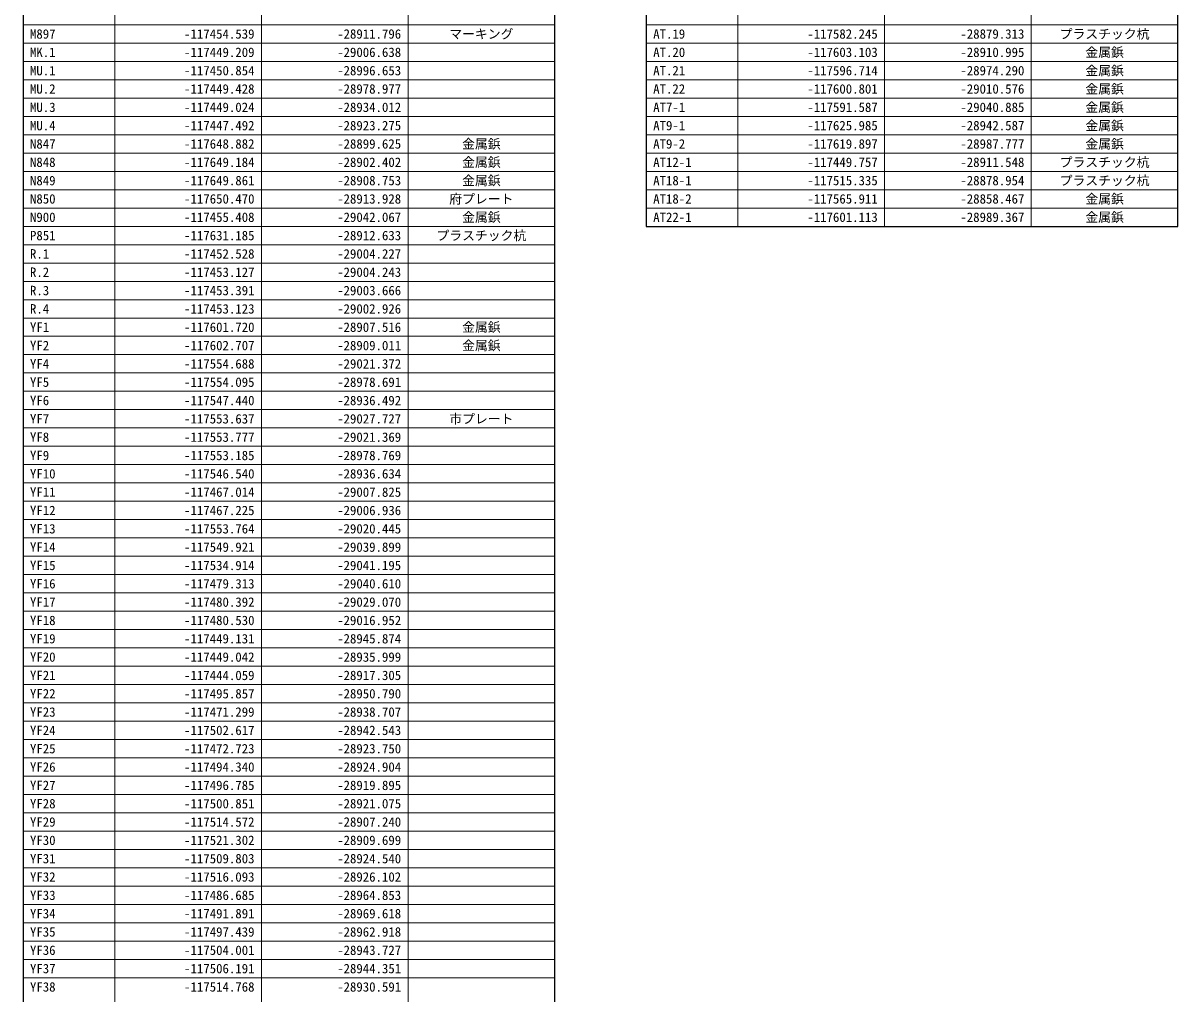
# Model space of a CAD drawing. Units: millimetres on the paper, enlarged 250 times. Extents: x -29071210 to -28860960, y -117775216 to -117329466.
# Drawn here: x -29019299 to -28956299, y -117722448 to -117669473 of the extents above; entities that cross this region are included whole.
import ezdxf
from ezdxf.enums import TextEntityAlignment as Align

# ---------------------------------------------------------------- set-up
doc = ezdxf.new("R2010")
doc.units = ezdxf.units.MM
doc.header["$LTSCALE"] = 250
doc.layers.add('S-SUV-HTXT', color=7, linetype='Continuous', lineweight=13)
doc.styles.add('ＭＳ ゴシック', font='')
doc.styles.get('ＭＳ ゴシック').set_extended_font_data('MS Gothic')

msp = doc.modelspace()

# ---------------------------------------------------------------- linework, layer by layer
at = {"layer": 'S-SUV-HTXT', "lineweight": 25}
for p, q in [((-29019298.8, -117648565.9), (-29019298.8, -117760565.9)), ((-28990298.8, -117760565.9), (-28990298.8, -117648565.9)), ((-28985298.8, -117648565.9), (-28985298.8, -117680565.9)), ((-28956298.8, -117680565.9), (-28956298.8, -117648565.9)), ((-28985298.8, -117680565.9), (-28956298.8, -117680565.9))]:
    msp.add_line(p, q, dxfattribs=at)
at = {"layer": 'S-SUV-HTXT'}
for p, q in [((-29014298.8, -117648565.9), (-29014298.8, -117760565.9)), ((-29006298.8, -117648565.9), (-29006298.8, -117760565.9)), ((-28998298.8, -117648565.9), (-28998298.8, -117760565.9)), ((-28980298.8, -117648565.9), (-28980298.8, -117680565.9)), ((-28972298.8, -117648565.9), (-28972298.8, -117680565.9)), ((-28964298.8, -117648565.9), (-28964298.8, -117680565.9)), ((-29019298.8, -117669565.9), (-28990298.8, -117669565.9)), ((-28985298.8, -117669565.9), (-28956298.8, -117669565.9)), ((-29019298.8, -117670565.9), (-28990298.8, -117670565.9)), ((-28985298.8, -117670565.9), (-28956298.8, -117670565.9)), ((-29019298.8, -117671565.9), (-28990298.8, -117671565.9)), ((-28985298.8, -117671565.9), (-28956298.8, -117671565.9)), ((-29019298.8, -117672565.9), (-28990298.8, -117672565.9)), ((-28985298.8, -117672565.9), (-28956298.8, -117672565.9)), ((-29019298.8, -117673565.9), (-28990298.8, -117673565.9)), ((-28985298.8, -117673565.9), (-28956298.8, -117673565.9)), ((-29019298.8, -117674565.9), (-28990298.8, -117674565.9)), ((-28985298.8, -117674565.9), (-28956298.8, -117674565.9)), ((-29019298.8, -117675565.9), (-28990298.8, -117675565.9)), ((-28985298.8, -117675565.9), (-28956298.8, -117675565.9)), ((-29019298.8, -117676565.9), (-28990298.8, -117676565.9)), ((-28985298.8, -117676565.9), (-28956298.8, -117676565.9)), ((-29019298.8, -117677565.9), (-28990298.8, -117677565.9)), ((-28985298.8, -117677565.9), (-28956298.8, -117677565.9)), ((-29019298.8, -117678565.9), (-28990298.8, -117678565.9)), ((-28985298.8, -117678565.9), (-28956298.8, -117678565.9)), ((-29019298.8, -117679565.9), (-28990298.8, -117679565.9)), ((-28985298.8, -117679565.9), (-28956298.8, -117679565.9)), ((-29019298.8, -117680565.9), (-28990298.8, -117680565.9)), ((-29019298.8, -117681565.9), (-28990298.8, -117681565.9)), ((-29019298.8, -117682565.9), (-28990298.8, -117682565.9)), ((-29019298.8, -117683565.9), (-28990298.8, -117683565.9)), ((-29019298.8, -117684565.9), (-28990298.8, -117684565.9)), ((-29019298.8, -117685565.9), (-28990298.8, -117685565.9)), ((-29019298.8, -117686565.9), (-28990298.8, -117686565.9)), ((-29019298.8, -117687565.9), (-28990298.8, -117687565.9)), ((-29019298.8, -117688565.9), (-28990298.8, -117688565.9)), ((-29019298.8, -117689565.9), (-28990298.8, -117689565.9)), ((-29019298.8, -117690565.9), (-28990298.8, -117690565.9)), ((-29019298.8, -117691565.9), (-28990298.8, -117691565.9)), ((-29019298.8, -117692565.9), (-28990298.8, -117692565.9)), ((-29019298.8, -117693565.9), (-28990298.8, -117693565.9)), ((-29019298.8, -117694565.9), (-28990298.8, -117694565.9)), ((-29019298.8, -117695565.9), (-28990298.8, -117695565.9)), ((-29019298.8, -117696565.9), (-28990298.8, -117696565.9)), ((-29019298.8, -117697565.9), (-28990298.8, -117697565.9)), ((-29019298.8, -117698565.9), (-28990298.8, -117698565.9)), ((-29019298.8, -117699565.9), (-28990298.8, -117699565.9)), ((-29019298.8, -117700565.9), (-28990298.8, -117700565.9)), ((-29019298.8, -117701565.9), (-28990298.8, -117701565.9)), ((-29019298.8, -117702565.9), (-28990298.8, -117702565.9)), ((-29019298.8, -117703565.9), (-28990298.8, -117703565.9)), ((-29019298.8, -117704565.9), (-28990298.8, -117704565.9)), ((-29019298.8, -117705565.9), (-28990298.8, -117705565.9)), ((-29019298.8, -117706565.9), (-28990298.8, -117706565.9)), ((-29019298.8, -117707565.9), (-28990298.8, -117707565.9)), ((-29019298.8, -117708565.9), (-28990298.8, -117708565.9)), ((-29019298.8, -117709565.9), (-28990298.8, -117709565.9)), ((-29019298.8, -117710565.9), (-28990298.8, -117710565.9)), ((-29019298.8, -117711565.9), (-28990298.8, -117711565.9)), ((-29019298.8, -117712565.9), (-28990298.8, -117712565.9)), ((-29019298.8, -117713565.9), (-28990298.8, -117713565.9)), ((-29019298.8, -117714565.9), (-28990298.8, -117714565.9)), ((-29019298.8, -117715565.9), (-28990298.8, -117715565.9)), ((-29019298.8, -117716565.9), (-28990298.8, -117716565.9)), ((-29019298.8, -117717565.9), (-28990298.8, -117717565.9)), ((-29019298.8, -117718565.9), (-28990298.8, -117718565.9)), ((-29019298.8, -117719565.9), (-28990298.8, -117719565.9)), ((-29019298.8, -117720565.9), (-28990298.8, -117720565.9)), ((-29019298.8, -117721565.9), (-28990298.8, -117721565.9))]:
    msp.add_line(p, q, dxfattribs=at)

# ---------------------------------------------------------------- texts
at = {"layer": 'S-SUV-HTXT', "style": 'ＭＳ ゴシック'}
for s, p in [('M897', (-29018923.8, -117670065.9)), ('AT.19', (-28984923.8, -117670065.9)), ('MK.1', (-29018923.8, -117671065.9)), ('AT.20', (-28984923.8, -117671065.9)), ('MU.1', (-29018923.8, -117672065.9)), ('AT.21', (-28984923.8, -117672065.9)), ('MU.2', (-29018923.8, -117673065.9)), ('AT.22', (-28984923.8, -117673065.9)), ('MU.3', (-29018923.8, -117674065.9)), ('AT7-1', (-28984923.8, -117674065.9)), ('MU.4', (-29018923.8, -117675065.9)), ('AT9-1', (-28984923.8, -117675065.9)), ('N847', (-29018923.8, -117676065.9)), ('AT9-2', (-28984923.8, -117676065.9)), ('N848', (-29018923.8, -117677065.9)), ('AT12-1', (-28984923.8, -117677065.9)), ('N849', (-29018923.8, -117678065.9)), ('AT18-1', (-28984923.8, -117678065.9)), ('N850', (-29018923.8, -117679065.9)), ('AT18-2', (-28984923.8, -117679065.9)), ('N900', (-29018923.8, -117680065.9)), ('AT22-1', (-28984923.8, -117680065.9)), ('P851', (-29018923.8, -117681065.9)), ('R.1', (-29018923.8, -117682065.9)), ('R.2', (-29018923.8, -117683065.9)), ('R.3', (-29018923.8, -117684065.9)), ('R.4', (-29018923.8, -117685065.9)), ('YF1', (-29018923.8, -117686065.9)), ('YF2', (-29018923.8, -117687065.9)), ('YF4', (-29018923.8, -117688065.9)), ('YF5', (-29018923.8, -117689065.9)), ('YF6', (-29018923.8, -117690065.9)), ('YF7', (-29018923.8, -117691065.9)), ('YF8', (-29018923.8, -117692065.9)), ('YF9', (-29018923.8, -117693065.9)), ('YF10', (-29018923.8, -117694065.9)), ('YF11', (-29018923.8, -117695065.9)), ('YF12', (-29018923.8, -117696065.9)), ('YF13', (-29018923.8, -117697065.9)), ('YF14', (-29018923.8, -117698065.9)), ('YF15', (-29018923.8, -117699065.9)), ('YF16', (-29018923.8, -117700065.9)), ('YF17', (-29018923.8, -117701065.9)), ('YF18', (-29018923.8, -117702065.9)), ('YF19', (-29018923.8, -117703065.9)), ('YF20', (-29018923.8, -117704065.9)), ('YF21', (-29018923.8, -117705065.9)), ('YF22', (-29018923.8, -117706065.9)), ('YF23', (-29018923.8, -117707065.9)), ('YF24', (-29018923.8, -117708065.9)), ('YF25', (-29018923.8, -117709065.9)), ('YF26', (-29018923.8, -117710065.9)), ('YF27', (-29018923.8, -117711065.9)), ('YF28', (-29018923.8, -117712065.9)), ('YF29', (-29018923.8, -117713065.9)), ('YF30', (-29018923.8, -117714065.9)), ('YF31', (-29018923.8, -117715065.9)), ('YF32', (-29018923.8, -117716065.9)), ('YF33', (-29018923.8, -117717065.9)), ('YF34', (-29018923.8, -117718065.9)), ('YF35', (-29018923.8, -117719065.9)), ('YF36', (-29018923.8, -117720065.9)), ('YF37', (-29018923.8, -117721065.9)), ('YF38', (-29018923.8, -117722065.9))]:
    msp.add_text(s, height=513.2, dxfattribs=at).set_placement(p, align=Align.MIDDLE_LEFT)
for s, p in [('-117454.539', (-29006673.8, -117670065.9)), ('-28911.796', (-28998673.8, -117670065.9)), ('-117582.245', (-28972673.8, -117670065.9)), ('-28879.313', (-28964673.8, -117670065.9)), ('-117449.209', (-29006673.8, -117671065.9)), ('-29006.638', (-28998673.8, -117671065.9)), ('-117603.103', (-28972673.8, -117671065.9)), ('-28910.995', (-28964673.8, -117671065.9)), ('-117450.854', (-29006673.8, -117672065.9)), ('-28996.653', (-28998673.8, -117672065.9)), ('-117596.714', (-28972673.8, -117672065.9)), ('-28974.290', (-28964673.8, -117672065.9)), ('-117449.428', (-29006673.8, -117673065.9)), ('-28978.977', (-28998673.8, -117673065.9)), ('-117600.801', (-28972673.8, -117673065.9)), ('-29010.576', (-28964673.8, -117673065.9)), ('-117449.024', (-29006673.8, -117674065.9)), ('-28934.012', (-28998673.8, -117674065.9)), ('-117591.587', (-28972673.8, -117674065.9)), ('-29040.885', (-28964673.8, -117674065.9)), ('-117447.492', (-29006673.8, -117675065.9)), ('-28923.275', (-28998673.8, -117675065.9)), ('-117625.985', (-28972673.8, -117675065.9)), ('-28942.587', (-28964673.8, -117675065.9)), ('-117648.882', (-29006673.8, -117676065.9)), ('-28899.625', (-28998673.8, -117676065.9)), ('-117619.897', (-28972673.8, -117676065.9)), ('-28987.777', (-28964673.8, -117676065.9)), ('-117649.184', (-29006673.8, -117677065.9)), ('-28902.402', (-28998673.8, -117677065.9)), ('-117449.757', (-28972673.8, -117677065.9)), ('-28911.548', (-28964673.8, -117677065.9)), ('-117649.861', (-29006673.8, -117678065.9)), ('-28908.753', (-28998673.8, -117678065.9)), ('-117515.335', (-28972673.8, -117678065.9)), ('-28878.954', (-28964673.8, -117678065.9)), ('-117650.470', (-29006673.8, -117679065.9)), ('-28913.928', (-28998673.8, -117679065.9)), ('-117565.911', (-28972673.8, -117679065.9)), ('-28858.467', (-28964673.8, -117679065.9)), ('-117455.408', (-29006673.8, -117680065.9)), ('-29042.067', (-28998673.8, -117680065.9)), ('-117601.113', (-28972673.8, -117680065.9)), ('-28989.367', (-28964673.8, -117680065.9)), ('-117631.185', (-29006673.8, -117681065.9)), ('-28912.633', (-28998673.8, -117681065.9)), ('-117452.528', (-29006673.8, -117682065.9)), ('-29004.227', (-28998673.8, -117682065.9)), ('-117453.127', (-29006673.8, -117683065.9)), ('-29004.243', (-28998673.8, -117683065.9)), ('-117453.391', (-29006673.8, -117684065.9)), ('-29003.666', (-28998673.8, -117684065.9)), ('-117453.123', (-29006673.8, -117685065.9)), ('-29002.926', (-28998673.8, -117685065.9)), ('-117601.720', (-29006673.8, -117686065.9)), ('-28907.516', (-28998673.8, -117686065.9)), ('-117602.707', (-29006673.8, -117687065.9)), ('-28909.011', (-28998673.8, -117687065.9)), ('-117554.688', (-29006673.8, -117688065.9)), ('-29021.372', (-28998673.8, -117688065.9)), ('-117554.095', (-29006673.8, -117689065.9)), ('-28978.691', (-28998673.8, -117689065.9)), ('-117547.440', (-29006673.8, -117690065.9)), ('-28936.492', (-28998673.8, -117690065.9)), ('-117553.637', (-29006673.8, -117691065.9)), ('-29027.727', (-28998673.8, -117691065.9)), ('-117553.777', (-29006673.8, -117692065.9)), ('-29021.369', (-28998673.8, -117692065.9)), ('-117553.185', (-29006673.8, -117693065.9)), ('-28978.769', (-28998673.8, -117693065.9)), ('-117546.540', (-29006673.8, -117694065.9)), ('-28936.634', (-28998673.8, -117694065.9)), ('-117467.014', (-29006673.8, -117695065.9)), ('-29007.825', (-28998673.8, -117695065.9)), ('-117467.225', (-29006673.8, -117696065.9)), ('-29006.936', (-28998673.8, -117696065.9)), ('-117553.764', (-29006673.8, -117697065.9)), ('-29020.445', (-28998673.8, -117697065.9)), ('-117549.921', (-29006673.8, -117698065.9)), ('-29039.899', (-28998673.8, -117698065.9)), ('-117534.914', (-29006673.8, -117699065.9)), ('-29041.195', (-28998673.8, -117699065.9)), ('-117479.313', (-29006673.8, -117700065.9)), ('-29040.610', (-28998673.8, -117700065.9)), ('-117480.392', (-29006673.8, -117701065.9)), ('-29029.070', (-28998673.8, -117701065.9)), ('-117480.530', (-29006673.8, -117702065.9)), ('-29016.952', (-28998673.8, -117702065.9)), ('-117449.131', (-29006673.8, -117703065.9)), ('-28945.874', (-28998673.8, -117703065.9)), ('-117449.042', (-29006673.8, -117704065.9)), ('-28935.999', (-28998673.8, -117704065.9)), ('-117444.059', (-29006673.8, -117705065.9)), ('-28917.305', (-28998673.8, -117705065.9)), ('-117495.857', (-29006673.8, -117706065.9)), ('-28950.790', (-28998673.8, -117706065.9)), ('-117471.299', (-29006673.8, -117707065.9)), ('-28938.707', (-28998673.8, -117707065.9)), ('-117502.617', (-29006673.8, -117708065.9)), ('-28942.543', (-28998673.8, -117708065.9)), ('-117472.723', (-29006673.8, -117709065.9)), ('-28923.750', (-28998673.8, -117709065.9)), ('-117494.340', (-29006673.8, -117710065.9)), ('-28924.904', (-28998673.8, -117710065.9)), ('-117496.785', (-29006673.8, -117711065.9)), ('-28919.895', (-28998673.8, -117711065.9)), ('-117500.851', (-29006673.8, -117712065.9)), ('-28921.075', (-28998673.8, -117712065.9)), ('-117514.572', (-29006673.8, -117713065.9)), ('-28907.240', (-28998673.8, -117713065.9)), ('-117521.302', (-29006673.8, -117714065.9)), ('-28909.699', (-28998673.8, -117714065.9)), ('-117509.803', (-29006673.8, -117715065.9)), ('-28924.540', (-28998673.8, -117715065.9)), ('-117516.093', (-29006673.8, -117716065.9)), ('-28926.102', (-28998673.8, -117716065.9)), ('-117486.685', (-29006673.8, -117717065.9)), ('-28964.853', (-28998673.8, -117717065.9)), ('-117491.891', (-29006673.8, -117718065.9)), ('-28969.618', (-28998673.8, -117718065.9)), ('-117497.439', (-29006673.8, -117719065.9)), ('-28962.918', (-28998673.8, -117719065.9)), ('-117504.001', (-29006673.8, -117720065.9)), ('-28943.727', (-28998673.8, -117720065.9)), ('-117506.191', (-29006673.8, -117721065.9)), ('-28944.351', (-28998673.8, -117721065.9)), ('-117514.768', (-29006673.8, -117722065.9)), ('-28930.591', (-28998673.8, -117722065.9))]:
    msp.add_text(s, height=513.2, dxfattribs=at).set_placement(p, align=Align.MIDDLE_RIGHT)
for s, p in [('マーキング', (-28994298.8, -117670065.9)), ('プラスチック杭', (-28960298.8, -117670065.9)), ('金属鋲', (-28960298.8, -117671065.9)), ('金属鋲', (-28960298.8, -117672065.9)), ('金属鋲', (-28960298.8, -117673065.9)), ('金属鋲', (-28960298.8, -117674065.9)), ('金属鋲', (-28960298.8, -117675065.9)), ('金属鋲', (-28994298.8, -117676065.9)), ('金属鋲', (-28960298.8, -117676065.9)), ('金属鋲', (-28994298.8, -117677065.9)), ('プラスチック杭', (-28960298.8, -117677065.9)), ('金属鋲', (-28994298.8, -117678065.9)), ('プラスチック杭', (-28960298.8, -117678065.9)), ('府プレート', (-28994298.8, -117679065.9)), ('金属鋲', (-28960298.8, -117679065.9)), ('金属鋲', (-28994298.8, -117680065.9)), ('金属鋲', (-28960298.8, -117680065.9)), ('プラスチック杭', (-28994298.8, -117681065.9)), ('金属鋲', (-28994298.8, -117686065.9)), ('金属鋲', (-28994298.8, -117687065.9)), ('市プレート', (-28994298.8, -117691065.9))]:
    msp.add_text(s, height=513.2, dxfattribs=at).set_placement(p, align=Align.MIDDLE_CENTER)

doc.saveas('drawing.dxf')
